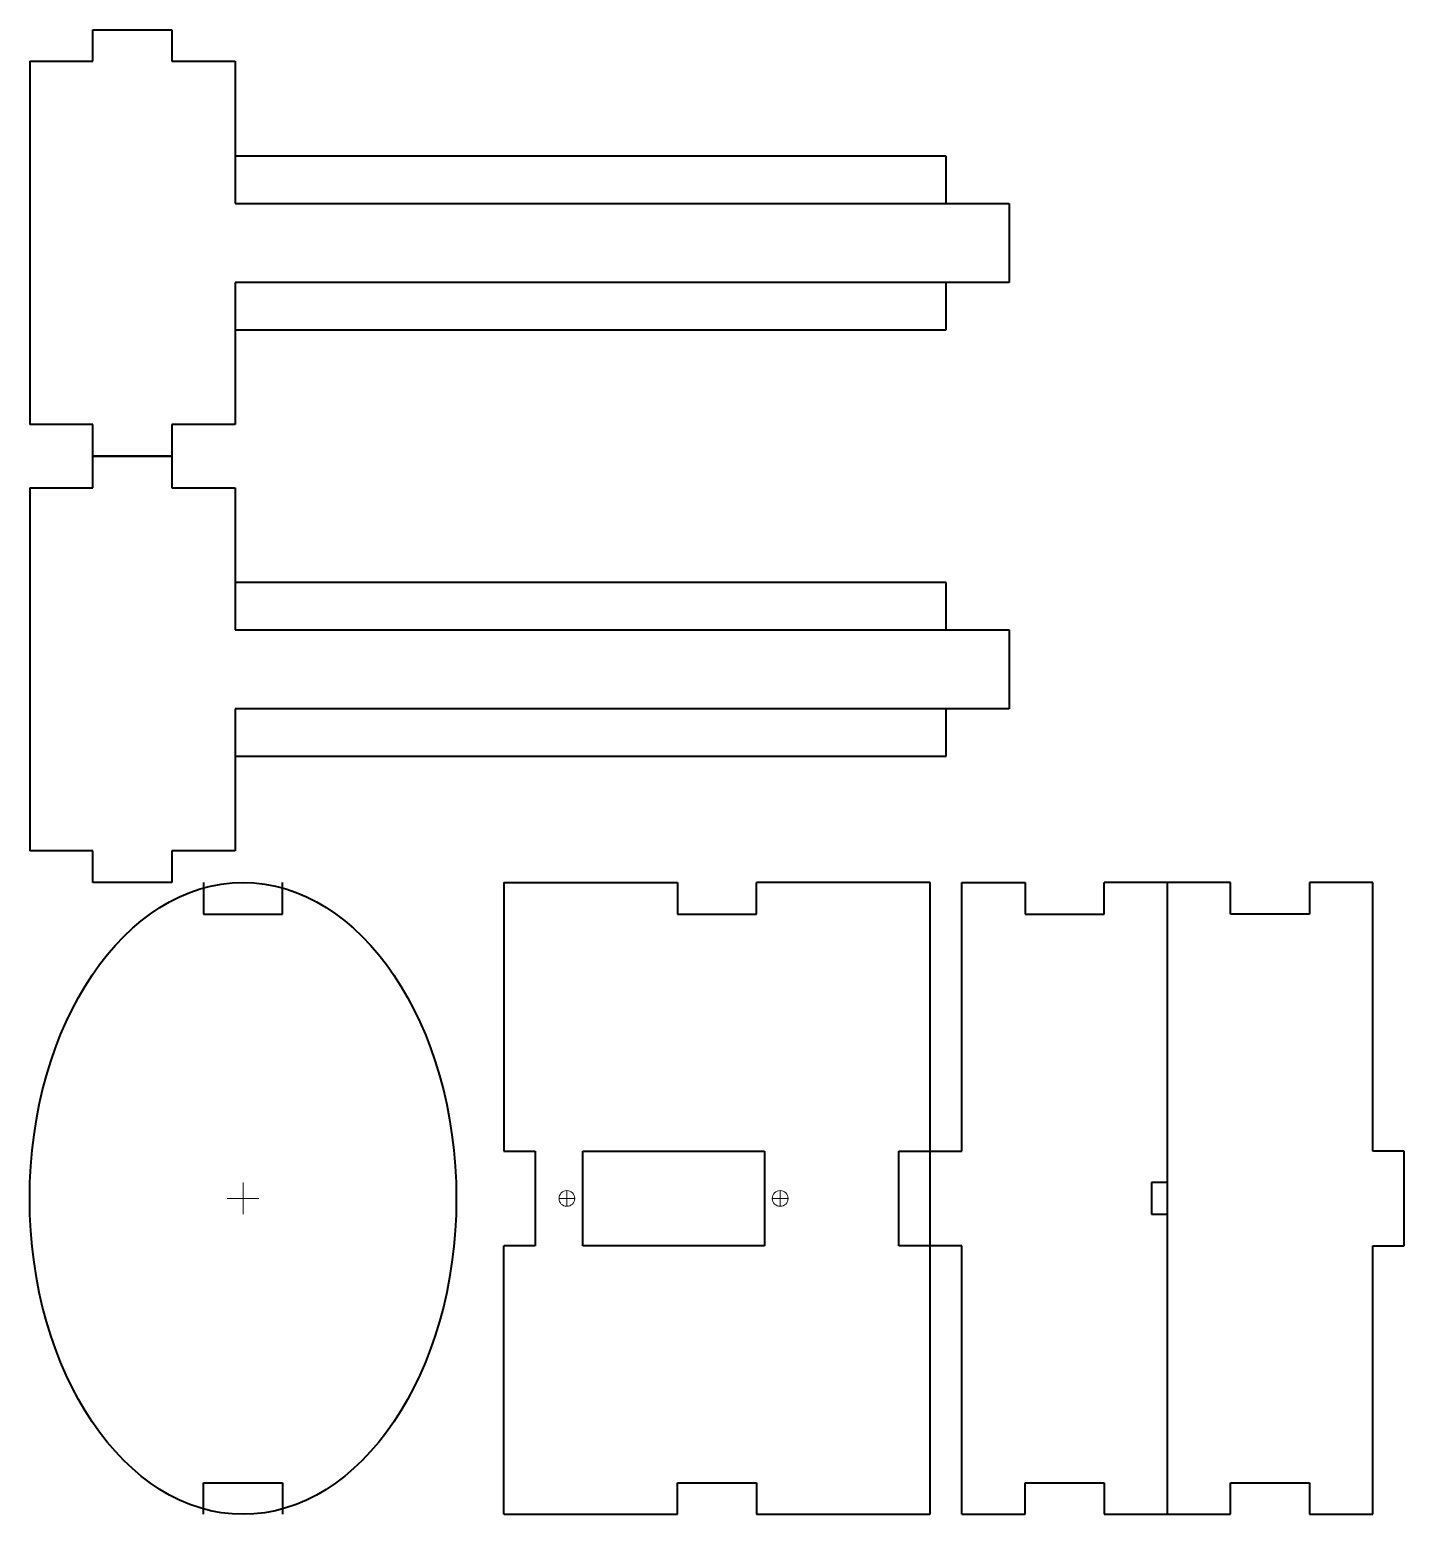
# Model space of a CAD drawing. Header units: millimetres. Extents: x 0 to 174, y 0 to 188.
import ezdxf

# ---------------------------------------------------------------- set-up
doc = ezdxf.new("R2010")
doc.units = ezdxf.units.MM
doc.layers.get('0').update_dxf_attribs({"linetype": 'CONTINUOUS', "lineweight": 40})
doc.layers.add('1', color=7, linetype='CONTINUOUS', lineweight=20)

msp = doc.modelspace()

# ---------------------------------------------------------------- linework, layer by layer
for p, q in [((8, 184), (8, 188)), ((8, 188), (18, 188)), ((18, 188), (18, 184)), ((0, 184), (8, 184)), ((0, 184), (0, 138)), ((18, 184), (26, 184)), ((26, 184), (26, 166)), ((116, 172), (26, 172)), ((116, 166), (116, 172)), ((26, 166), (124, 166)), ((124, 166), (124, 156)), ((124, 156), (26, 156)), ((26, 156), (26, 138)), ((116, 150), (116, 156)), ((26, 150), (116, 150)), ((8, 138), (0, 138)), ((8, 134), (8, 138)), ((26, 138), (18, 138)), ((18, 138), (18, 134)), ((8, 130), (8, 134)), ((8, 134), (18, 134)), ((18, 134), (8, 134)), ((18, 134), (18, 130)), ((0, 130), (8, 130)), ((0, 130), (0, 84)), ((18, 130), (26, 130)), ((26, 130), (26, 112)), ((116, 118), (26, 118)), ((116, 112), (116, 118)), ((26, 112), (124, 112)), ((124, 112), (124, 102)), ((124, 102), (26, 102)), ((26, 102), (26, 84)), ((116, 96), (116, 102)), ((26, 96), (116, 96)), ((8, 84), (0, 84)), ((8, 80), (8, 84)), ((26, 84), (18, 84)), ((18, 84), (18, 80)), ((18, 80), (8, 80)), ((22, 80), (22, 76)), ((32, 76), (32, 80)), ((60, 80), (82, 80)), ((60, 80), (60, 46)), ((82, 80), (82, 76)), ((92, 76), (92, 80)), ((114, 80), (92, 80)), ((114, 46), (114, 80)), ((118, 80), (126, 80)), ((118, 46), (118, 80)), ((126, 80), (126, 76)), ((144, 80), (136, 80)), ((136, 76), (136, 80)), ((144, 80), (144, 0)), ((152, 80), (144, 80)), ((152, 76), (152, 80)), ((170, 80), (162, 80)), ((162, 80), (162, 76)), ((170, 46), (170, 80)), ((22, 76), (32, 76)), ((82, 76), (92, 76)), ((126, 76), (136, 76)), ((162, 76), (152, 76)), ((60, 46), (64, 46)), ((64, 46), (64, 34)), ((70, 46), (93, 46)), ((70, 34), (70, 46)), ((93, 46), (93, 34)), ((110, 34), (110, 46)), ((110, 46), (114, 46)), ((114, 34), (114, 46)), ((114, 46), (118, 46)), ((174, 46), (170, 46)), ((174, 34), (174, 46)), ((144, 42), (142, 42)), ((142, 42), (142, 38)), ((142, 38), (144, 38)), ((64, 34), (60, 34)), ((60, 0), (60, 34)), ((93, 34), (70, 34)), ((114, 34), (110, 34)), ((114, 0), (114, 34)), ((118, 34), (114, 34)), ((118, 0), (118, 34)), ((170, 0), (170, 34)), ((170, 34), (174, 34)), ((22, 0), (22, 4)), ((22, 4), (32, 4)), ((32, 4), (32, 0)), ((82, 0), (82, 4)), ((82, 4), (92, 4)), ((92, 4), (92, 0)), ((126, 0), (126, 4)), ((126, 4), (136, 4)), ((136, 4), (136, 0)), ((152, 0), (152, 4)), ((152, 4), (162, 4)), ((162, 4), (162, 0)), ((60, 0), (82, 0)), ((92, 0), (114, 0)), ((118, 0), (126, 0)), ((136, 0), (144, 0)), ((144, 0), (152, 0)), ((162, 0), (170, 0))]:
    msp.add_line(p, q)
msp.add_ellipse((27, 40), major_axis=(0, -40), ratio=0.675)
at = {"layer": '1'}
for p, q in [((27, 42), (27, 38)), ((25, 40), (29, 40)), ((67, 40), (69, 40)), ((68, 39), (68, 41)), ((94, 40), (96, 40)), ((95, 39), (95, 41))]:
    msp.add_line(p, q, dxfattribs=at)
for centre in [(68, 40), (95, 40)]:
    msp.add_circle(centre, 1, dxfattribs=at)

doc.saveas('drawing.dxf')
